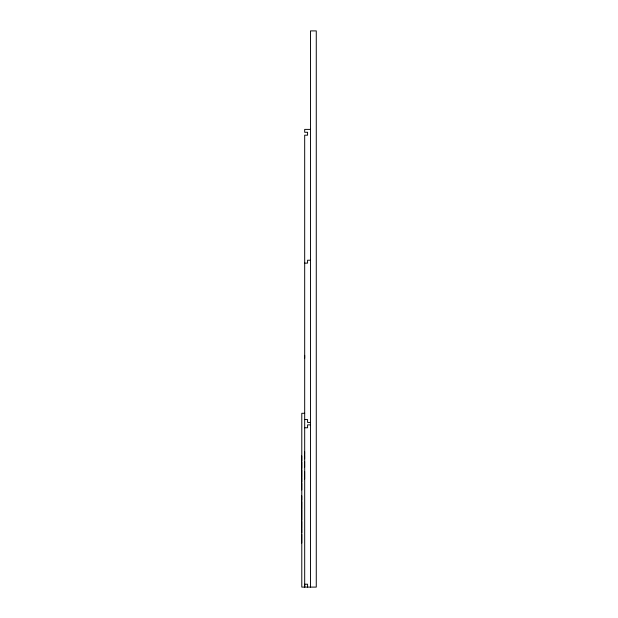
<?xml version="1.0" encoding="UTF-8"?>
<svg xmlns="http://www.w3.org/2000/svg" width="618" height="618" viewBox="0 0 618 618"><rect width="100%" height="100%" fill="white"/><g stroke="black" fill="none" stroke-linecap="round" stroke-linejoin="round"><path stroke-width="0.93" d="M304.628 478.973L304.628 471.472M304.628 467.2L304.628 464.28M304.628 463.709L304.628 461.654M304.628 458.819L304.628 455.281M304.628 454.562L304.628 451.681M304.682 358.247L304.682 355.358M310.475 129.394L304.682 129.394L304.682 132.291L307.579 132.283L307.579 135.188L304.682 135.188L304.682 587.1L304.682 584.211L307.579 584.203L307.579 587.1M310.475 260.224L307.579 260.224L307.579 263.121L304.682 263.121M304.682 413.287L301.785 413.287L301.785 587.1L316.269 587.1L316.269 30.9L310.475 30.9L310.475 587.1M304.682 419.552L307.579 419.552L307.579 422.449L310.475 422.449M310.475 424.875L307.579 424.875L307.579 427.772L304.682 427.772M301.731 455.96L301.731 460.85M301.731 461.955L301.731 468.452M301.731 469.881L301.731 477.266M301.731 477.76L301.731 482.14M301.731 483.338L301.731 489.935M301.731 495.86L301.731 500.24M301.731 501.646L301.731 508.784M301.731 509.441L301.731 520.248M301.731 521.414L301.731 527.996M301.731 528.498L301.731 532.878M301.731 534.354L301.731 543.044"/></g></svg>
